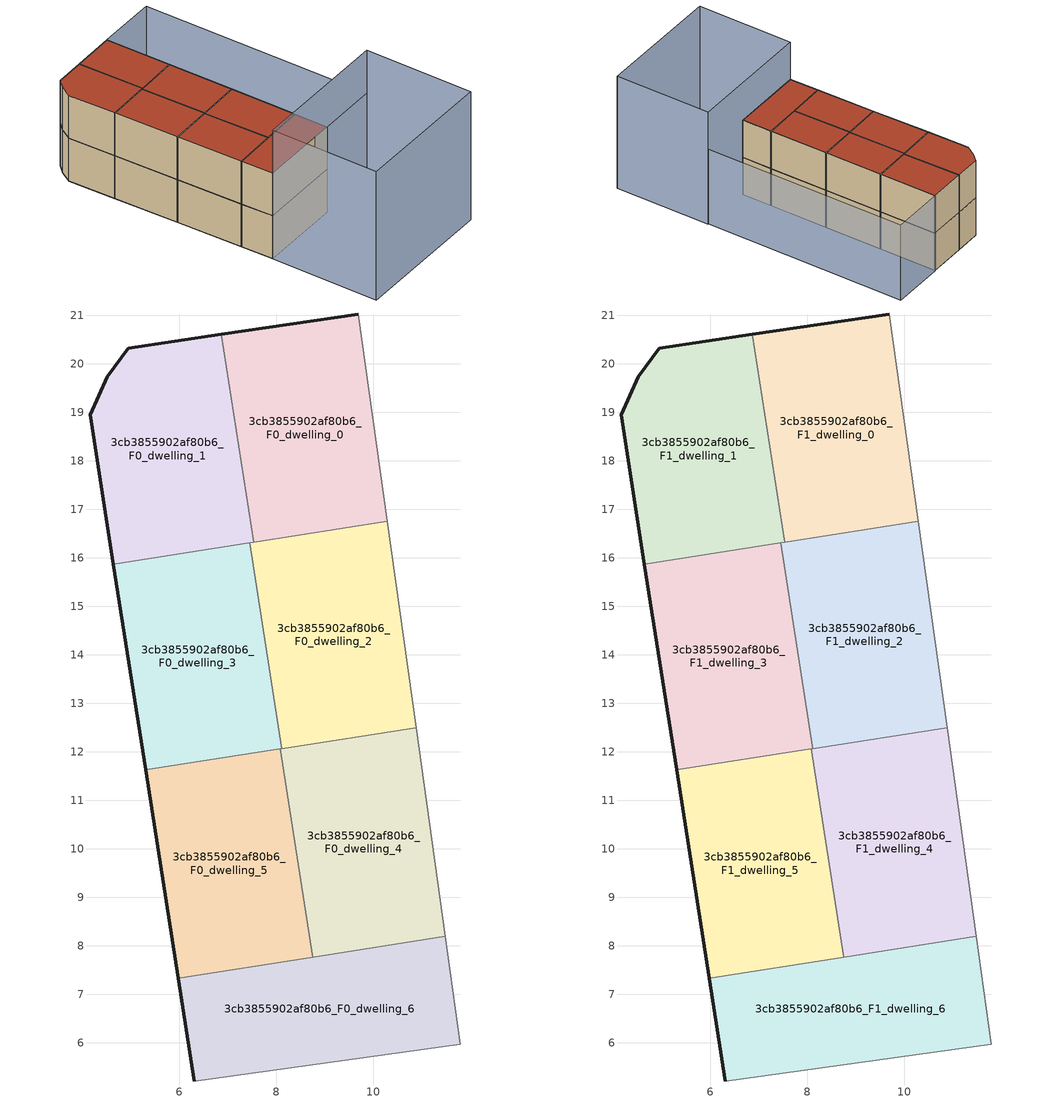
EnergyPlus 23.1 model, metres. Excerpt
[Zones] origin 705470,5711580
3cb3855902af80b6_F0_dwelling_0
 floor ground (EU_floor_Construction): 10.29,16.75 9.69,21.03 6.87,20.61 7.54,16.32 z0
 wall outside (EU_wall_Construction): 6.87,20.61 9.69,21.03 z0:3
 wall to 3cb3855902af80b6_F0_dwelling_1 (EU_wall_Construction): 7.54,16.32 6.87,20.61 z0:3
 wall adiabatic (EU_wall_Construction): 9.69,21.03 10.29,16.75 z0:3
 wall to 3cb3855902af80b6_F0_dwelling_2 (EU_wall_Construction): 10.29,16.75 7.54,16.32 z0:3
3cb3855902af80b6_F0_dwelling_1
 floor ground (EU_floor_Construction): 7.54,16.32 6.87,20.61 4.94,20.32 4.52,19.74 4.16,18.96 4.64,15.87 z0
 wall outside (EU_wall_Construction): 4.64,15.87 4.16,18.96 4.52,19.74 4.94,20.32 6.87,20.61 z0:3
 wall to 3cb3855902af80b6_F0_dwelling_3 (EU_wall_Construction): 7.45,16.31 4.64,15.87 z0:3
 wall to 3cb3855902af80b6_F0_dwelling_2 (EU_wall_Construction): 7.54,16.32 7.45,16.31 z0:3
3cb3855902af80b6_F0_dwelling_2
 floor ground (EU_floor_Construction): 10.89,12.5 10.29,16.75 7.45,16.31 8.11,12.07 z0
 wall to 3cb3855902af80b6_F0_dwelling_3 (EU_wall_Construction): 8.11,12.07 7.45,16.31 z0:3
 wall adiabatic (EU_wall_Construction): 10.29,16.75 10.89,12.5 z0:3
 wall to 3cb3855902af80b6_F0_dwelling_4 (EU_wall_Construction): 10.89,12.5 8.11,12.07 z0:3
3cb3855902af80b6_F0_dwelling_3
 floor ground (EU_floor_Construction): 8.11,12.07 7.45,16.31 4.64,15.87 5.31,11.63 z0
 wall outside (EU_wall_Construction): 5.31,11.63 4.64,15.87 z0:3
 wall to 3cb3855902af80b6_F0_dwelling_5 (EU_wall_Construction): 8.08,12.06 5.31,11.63 z0:3
 wall to 3cb3855902af80b6_F0_dwelling_4 (EU_wall_Construction): 8.11,12.07 8.08,12.06 z0:3
3cb3855902af80b6_F0_dwelling_4
 floor ground (EU_floor_Construction): 11.49,8.19 10.89,12.5 8.08,12.06 8.75,7.76 z0
 wall to 3cb3855902af80b6_F0_dwelling_5 (EU_wall_Construction): 8.75,7.76 8.08,12.06 z0:3
 wall adiabatic (EU_wall_Construction): 10.89,12.5 11.49,8.19 z0:3
 wall to 3cb3855902af80b6_F0_dwelling_6 (EU_wall_Construction): 11.49,8.19 8.75,7.76 z0:3
3cb3855902af80b6_F0_dwelling_5
 floor ground (EU_floor_Construction): 8.75,7.76 8.08,12.06 5.31,11.63 5.98,7.33 z0
 wall outside (EU_wall_Construction): 5.98,7.33 5.31,11.63 z0:3
 wall to 3cb3855902af80b6_F0_dwelling_6 (EU_wall_Construction): 8.75,7.76 5.98,7.33 z0:3
3cb3855902af80b6_F0_dwelling_6
 floor ground (EU_floor_Construction): 11.8,5.97 11.49,8.19 5.98,7.33 6.31,5.21 z0
 wall outside (EU_wall_Construction): 6.31,5.21 5.98,7.33 z0:3
 wall adiabatic (EU_wall_Construction): 11.49,8.19 11.8,5.97 6.31,5.21 z0:3
3cb3855902af80b6_F1_dwelling_0
 floor to 3cb3855902af80b6_F0_dwelling_0 (EU_floor_Construction): 10.29,16.75 9.69,21.03 6.87,20.61 7.54,16.32 z3
 wall outside (EU_wall_Construction): 6.87,20.61 9.69,21.03 z3:6
 wall to 3cb3855902af80b6_F1_dwelling_1 (EU_wall_Construction): 7.54,16.32 6.87,20.61 z3:6
 wall adiabatic (EU_wall_Construction): 9.69,21.03 10.29,16.75 z3:6
 wall to 3cb3855902af80b6_F1_dwelling_2 (EU_wall_Construction): 10.29,16.75 7.54,16.32 z3:6
 roof outside (EU_roof_Construction): 9.69,21.03 10.29,16.75 7.54,16.32 6.87,20.61 z6
3cb3855902af80b6_F1_dwelling_1
 floor to 3cb3855902af80b6_F0_dwelling_1 (EU_floor_Construction): 7.54,16.32 6.87,20.61 4.94,20.32 4.52,19.74 4.16,18.96 4.64,15.87 z3
 wall outside (EU_wall_Construction): 4.64,15.87 4.16,18.96 4.52,19.74 4.94,20.32 6.87,20.61 z3:6
 wall to 3cb3855902af80b6_F1_dwelling_3 (EU_wall_Construction): 7.45,16.31 4.64,15.87 z3:6
 wall to 3cb3855902af80b6_F1_dwelling_2 (EU_wall_Construction): 7.54,16.32 7.45,16.31 z3:6
 roof outside (EU_roof_Construction): 6.87,20.61 7.54,16.32 4.64,15.87 4.16,18.96 4.52,19.74 4.94,20.32 z6
3cb3855902af80b6_F1_dwelling_2
 floor to 3cb3855902af80b6_F0_dwelling_2 (EU_floor_Construction): 10.89,12.5 10.29,16.75 7.45,16.31 8.11,12.07 z3
 wall to 3cb3855902af80b6_F1_dwelling_3 (EU_wall_Construction): 8.11,12.07 7.45,16.31 z3:6
 wall adiabatic (EU_wall_Construction): 10.29,16.75 10.89,12.5 z3:6
 wall to 3cb3855902af80b6_F1_dwelling_4 (EU_wall_Construction): 10.89,12.5 8.11,12.07 z3:6
 roof outside (EU_roof_Construction): 10.29,16.75 10.89,12.5 8.11,12.07 7.45,16.31 z6
3cb3855902af80b6_F1_dwelling_3
 floor to 3cb3855902af80b6_F0_dwelling_3 (EU_floor_Construction): 8.11,12.07 7.45,16.31 4.64,15.87 5.31,11.63 z3
 wall outside (EU_wall_Construction): 5.31,11.63 4.64,15.87 z3:6
 wall to 3cb3855902af80b6_F1_dwelling_5 (EU_wall_Construction): 8.08,12.06 5.31,11.63 z3:6
 wall to 3cb3855902af80b6_F1_dwelling_4 (EU_wall_Construction): 8.11,12.07 8.08,12.06 z3:6
 roof outside (EU_roof_Construction): 7.45,16.31 8.11,12.07 5.31,11.63 4.64,15.87 z6
3cb3855902af80b6_F1_dwelling_4
 floor to 3cb3855902af80b6_F0_dwelling_4 (EU_floor_Construction): 11.49,8.19 10.89,12.5 8.08,12.06 8.75,7.76 z3
 wall to 3cb3855902af80b6_F1_dwelling_5 (EU_wall_Construction): 8.75,7.76 8.08,12.06 z3:6
 wall adiabatic (EU_wall_Construction): 10.89,12.5 11.49,8.19 z3:6
 wall to 3cb3855902af80b6_F1_dwelling_6 (EU_wall_Construction): 11.49,8.19 8.75,7.76 z3:6
 roof outside (EU_roof_Construction): 10.89,12.5 11.49,8.19 8.75,7.76 8.08,12.06 z6
3cb3855902af80b6_F1_dwelling_5
 floor to 3cb3855902af80b6_F0_dwelling_5 (EU_floor_Construction): 8.75,7.76 8.08,12.06 5.31,11.63 5.98,7.33 z3
 wall outside (EU_wall_Construction): 5.98,7.33 5.31,11.63 z3:6
 wall to 3cb3855902af80b6_F1_dwelling_6 (EU_wall_Construction): 8.75,7.76 5.98,7.33 z3:6
 roof outside (EU_roof_Construction): 8.08,12.06 8.75,7.76 5.98,7.33 5.31,11.63 z6
3cb3855902af80b6_F1_dwelling_6
 floor to 3cb3855902af80b6_F0_dwelling_6 (EU_floor_Construction): 11.8,5.97 11.49,8.19 5.98,7.33 6.31,5.21 z3
 wall outside (EU_wall_Construction): 6.31,5.21 5.98,7.33 z3:6
 wall adiabatic (EU_wall_Construction): 11.49,8.19 11.8,5.97 6.31,5.21 z3:6
 roof outside (EU_roof_Construction): 11.49,8.19 11.8,5.97 6.31,5.21 5.98,7.33 z6
shading: 7.29,-1.9 6.31,5.21 / 6.31,5.21 15.76,6.51 / 15.76,6.51 16.74,-0.6 / 16.74,-0.6 7.29,-1.9 z0:9; 13.63,21.59 15.75,6.51 / 15.75,6.51 11.8,5.95 / 11.8,5.95 9.68,21.03 / 9.68,21.03 13.63,21.59 z0:6
[Building]
EU S2 Campaign: North Axis=0; Terrain=City; Solar Distribution=FullExterior
[Site:Location]
London: Latitude=51.5; Longitude=-0.5; Time Zone=0; Elevation=25
[SizingPeriod:WeatherFileDays]
AnnualSizingPeriod: Begin Month=1; Begin Day of Month=1; End Month=12; End Day of Month=31; Day of Week for Start Day=Monday; Use Weather File Daylight Saving Period=No; Use Weather File Rain and Snow Indicators=No
[MATERIAL]
EU_InternalMass_Material: Roughness=MediumRough; Thickness=0.1; Conductivity=1; Density=1800; Specific Heat=900; Thermal Absorptance=0.9; Solar Absorptance=0.7; Visible Absorptance=0.7
[MATERIAL:NOMASS] Roughness=MediumRough; Thermal Absorptance=0.9; Solar Absorptance=0.7; Visible Absorptance=0.7
Name | Thermal Resistance
EU_wall_NoMass | 0.56902
EU_roof_NoMass | 2.50178
EU_floor_NoMass | 1.93
[CONSTRUCTION]
EU_wall_Construction: EU_wall_NoMass
EU_roof_Construction: EU_roof_NoMass
EU_floor_Construction: EU_floor_NoMass
EU_InternalMass_Construction: EU_InternalMass_Material
[ZONE] Type=1; Multiplier=1; Ceiling Height=autocalculate; Floor Area=autocalculate; Part of Total Floor Area=Yes
Name | Volume
3cb3855902af80b6_F0_dwelling_0; 3cb3855902af80b6_F1_dwelling_0; 3cb3855902af80b6_F0_dwelling_3; 3cb3855902af80b6_F1_dwelling_3 | 36.5911
3cb3855902af80b6_F0_dwelling_1; 3cb3855902af80b6_F1_dwelling_1 | 36.5903
3cb3855902af80b6_F0_dwelling_2; 3cb3855902af80b6_F1_dwelling_2 | 36.5845
3cb3855902af80b6_F0_dwelling_4; 3cb3855902af80b6_F1_dwelling_4 | 36.5925
3cb3855902af80b6_F0_dwelling_5; 3cb3855902af80b6_F1_dwelling_5 | 36.6035
3cb3855902af80b6_F0_dwelling_6; 3cb3855902af80b6_F1_dwelling_6 | 36.5859
[INTERNALMASS] Construction=EU_InternalMass_Construction
Name | Zone or ZoneList | Surface Area
3cb3855902af80b6_F0_dwelling_0_EU_InternalMass | 3cb3855902af80b6_F0_dwelling_0 | 12.1977
3cb3855902af80b6_F0_dwelling_1_EU_InternalMass | 3cb3855902af80b6_F0_dwelling_1 | 12.1962
3cb3855902af80b6_F0_dwelling_2_EU_InternalMass | 3cb3855902af80b6_F0_dwelling_2 | 12.1949
3cb3855902af80b6_F0_dwelling_3_EU_InternalMass | 3cb3855902af80b6_F0_dwelling_3 | 12.1956
3cb3855902af80b6_F0_dwelling_4_EU_InternalMass | 3cb3855902af80b6_F0_dwelling_4 | 12.1972
3cb3855902af80b6_F0_dwelling_5_EU_InternalMass | 3cb3855902af80b6_F0_dwelling_5 | 12.2013
3cb3855902af80b6_F0_dwelling_6_EU_InternalMass | 3cb3855902af80b6_F0_dwelling_6 | 12.1956
3cb3855902af80b6_F1_dwelling_0_EU_InternalMass | 3cb3855902af80b6_F1_dwelling_0 | 12.1977
3cb3855902af80b6_F1_dwelling_1_EU_InternalMass | 3cb3855902af80b6_F1_dwelling_1 | 12.1962
3cb3855902af80b6_F1_dwelling_2_EU_InternalMass | 3cb3855902af80b6_F1_dwelling_2 | 12.1949
3cb3855902af80b6_F1_dwelling_3_EU_InternalMass | 3cb3855902af80b6_F1_dwelling_3 | 12.1956
3cb3855902af80b6_F1_dwelling_4_EU_InternalMass | 3cb3855902af80b6_F1_dwelling_4 | 12.1972
3cb3855902af80b6_F1_dwelling_5_EU_InternalMass | 3cb3855902af80b6_F1_dwelling_5 | 12.2013
3cb3855902af80b6_F1_dwelling_6_EU_InternalMass | 3cb3855902af80b6_F1_dwelling_6 | 12.1956
[OTHEREQUIPMENT] Fuel Type=Electricity; Design Level Calculation Method=Watts/Area; Power per Zone Floor Area=1; Fraction Latent=0; Fraction Radiant=0; Fraction Lost=0; Carbon Dioxide Generation Rate=0; EndUse Subcategory=EU_Step8_InternalGains
Name | Zone or ZoneList or Space or SpaceList | Schedule
EU_Step8_InternalGain_3cb3855902af80b6_F0_dwelling_0_f000 | 3cb3855902af80b6_F0_dwelling_0 | EU_Step8_GainSchedule_3cb3855902af80b6_F0_dwelling_0_f000
EU_Step8_InternalGain_3cb3855902af80b6_F0_dwelling_1_f000 | 3cb3855902af80b6_F0_dwelling_1 | EU_Step8_GainSchedule_3cb3855902af80b6_F0_dwelling_1_f000
EU_Step8_InternalGain_3cb3855902af80b6_F0_dwelling_2_f000 | 3cb3855902af80b6_F0_dwelling_2 | EU_Step8_GainSchedule_3cb3855902af80b6_F0_dwelling_2_f000
EU_Step8_InternalGain_3cb3855902af80b6_F0_dwelling_3_f000 | 3cb3855902af80b6_F0_dwelling_3 | EU_Step8_GainSchedule_3cb3855902af80b6_F0_dwelling_3_f000
EU_Step8_InternalGain_3cb3855902af80b6_F0_dwelling_4_f000 | 3cb3855902af80b6_F0_dwelling_4 | EU_Step8_GainSchedule_3cb3855902af80b6_F0_dwelling_4_f000
EU_Step8_InternalGain_3cb3855902af80b6_F0_dwelling_5_f000 | 3cb3855902af80b6_F0_dwelling_5 | EU_Step8_GainSchedule_3cb3855902af80b6_F0_dwelling_5_f000
EU_Step8_InternalGain_3cb3855902af80b6_F0_dwelling_6_f000 | 3cb3855902af80b6_F0_dwelling_6 | EU_Step8_GainSchedule_3cb3855902af80b6_F0_dwelling_6_f000
EU_Step8_InternalGain_3cb3855902af80b6_F1_dwelling_0_f000 | 3cb3855902af80b6_F1_dwelling_0 | EU_Step8_GainSchedule_3cb3855902af80b6_F1_dwelling_0_f000
EU_Step8_InternalGain_3cb3855902af80b6_F1_dwelling_1_f000 | 3cb3855902af80b6_F1_dwelling_1 | EU_Step8_GainSchedule_3cb3855902af80b6_F1_dwelling_1_f000
EU_Step8_InternalGain_3cb3855902af80b6_F1_dwelling_2_f000 | 3cb3855902af80b6_F1_dwelling_2 | EU_Step8_GainSchedule_3cb3855902af80b6_F1_dwelling_2_f000
EU_Step8_InternalGain_3cb3855902af80b6_F1_dwelling_3_f000 | 3cb3855902af80b6_F1_dwelling_3 | EU_Step8_GainSchedule_3cb3855902af80b6_F1_dwelling_3_f000
EU_Step8_InternalGain_3cb3855902af80b6_F1_dwelling_4_f000 | 3cb3855902af80b6_F1_dwelling_4 | EU_Step8_GainSchedule_3cb3855902af80b6_F1_dwelling_4_f000
EU_Step8_InternalGain_3cb3855902af80b6_F1_dwelling_5_f000 | 3cb3855902af80b6_F1_dwelling_5 | EU_Step8_GainSchedule_3cb3855902af80b6_F1_dwelling_5_f000
EU_Step8_InternalGain_3cb3855902af80b6_F1_dwelling_6_f000 | 3cb3855902af80b6_F1_dwelling_6 | EU_Step8_GainSchedule_3cb3855902af80b6_F1_dwelling_6_f000
[ZONEVENTILATION:DESIGNFLOWRATE] Schedule=EU_AlwaysOn; Design Flow Rate Calculation Method=AirChanges/Hour; Air Changes per Hour=0.471031; Ventilation Type=Natural; Fan Pressure Rise=0; Fan Total Efficiency=1; Constant Term Coefficient=1; Temperature Term Coefficient=0; Velocity Term Coefficient=0; Velocity Squared Term Coefficient=0; Minimum Indoor Temperature=-100; Maximum Indoor Temperature=100; Delta Temperature=-100; Minimum Outdoor Temperature=-100; Maximum Outdoor Temperature=100; Maximum Wind Speed=40
Name | Zone or ZoneList or Space or SpaceList
EU_ConstantAir_3cb3855902af80b6_F0_dwelling_0 | 3cb3855902af80b6_F0_dwelling_0
EU_ConstantAir_3cb3855902af80b6_F0_dwelling_1 | 3cb3855902af80b6_F0_dwelling_1
EU_ConstantAir_3cb3855902af80b6_F0_dwelling_2 | 3cb3855902af80b6_F0_dwelling_2
EU_ConstantAir_3cb3855902af80b6_F0_dwelling_3 | 3cb3855902af80b6_F0_dwelling_3
EU_ConstantAir_3cb3855902af80b6_F0_dwelling_4 | 3cb3855902af80b6_F0_dwelling_4
EU_ConstantAir_3cb3855902af80b6_F0_dwelling_5 | 3cb3855902af80b6_F0_dwelling_5
EU_ConstantAir_3cb3855902af80b6_F0_dwelling_6 | 3cb3855902af80b6_F0_dwelling_6
EU_ConstantAir_3cb3855902af80b6_F1_dwelling_0 | 3cb3855902af80b6_F1_dwelling_0
EU_ConstantAir_3cb3855902af80b6_F1_dwelling_1 | 3cb3855902af80b6_F1_dwelling_1
EU_ConstantAir_3cb3855902af80b6_F1_dwelling_2 | 3cb3855902af80b6_F1_dwelling_2
EU_ConstantAir_3cb3855902af80b6_F1_dwelling_3 | 3cb3855902af80b6_F1_dwelling_3
EU_ConstantAir_3cb3855902af80b6_F1_dwelling_4 | 3cb3855902af80b6_F1_dwelling_4
EU_ConstantAir_3cb3855902af80b6_F1_dwelling_5 | 3cb3855902af80b6_F1_dwelling_5
EU_ConstantAir_3cb3855902af80b6_F1_dwelling_6 | 3cb3855902af80b6_F1_dwelling_6
[HVACTEMPLATE:THERMOSTAT] Constant Heating Setpoint=20; Constant Cooling Setpoint=50
EU_HeatOnly_3cb3855902af80b6_F0_dwelling_0; EU_HeatOnly_3cb3855902af80b6_F0_dwelling_1; EU_HeatOnly_3cb3855902af80b6_F0_dwelling_2; EU_HeatOnly_3cb3855902af80b6_F0_dwelling_3; EU_HeatOnly_3cb3855902af80b6_F0_dwelling_4; EU_HeatOnly_3cb3855902af80b6_F0_dwelling_5; EU_HeatOnly_3cb3855902af80b6_F0_dwelling_6; EU_HeatOnly_3cb3855902af80b6_F1_dwelling_0; EU_HeatOnly_3cb3855902af80b6_F1_dwelling_1; EU_HeatOnly_3cb3855902af80b6_F1_dwelling_2; EU_HeatOnly_3cb3855902af80b6_F1_dwelling_3; EU_HeatOnly_3cb3855902af80b6_F1_dwelling_4; EU_HeatOnly_3cb3855902af80b6_F1_dwelling_5; EU_HeatOnly_3cb3855902af80b6_F1_dwelling_6
[HVACTEMPLATE:ZONE:IDEALLOADSAIRSYSTEM] System Availability Schedule=EU_AlwaysOn; Maximum Heating Supply Air Temperature=50; Minimum Cooling Supply Air Temperature=13; Maximum Heating Supply Air Humidity Ratio=0.0156; Minimum Cooling Supply Air Humidity Ratio=0.0077; Heating Limit=NoLimit; Cooling Limit=NoLimit; Heating Availability Schedule=EU_AlwaysOn; Cooling Availability Schedule=EU_CoolingOff; Dehumidification Control Type=ConstantSensibleHeatRatio; Cooling Sensible Heat Ratio=0.7; Dehumidification Setpoint=60; Humidification Control Type=None; Humidification Setpoint=30; Outdoor Air Method=None; Outdoor Air Flow Rate per Person=0.00944; Outdoor Air Flow Rate per Zone Floor Area=0; Outdoor Air Flow Rate per Zone=0; Demand Controlled Ventilation Type=None; Outdoor Air Economizer Type=NoEconomizer; Heat Recovery Type=None; Sensible Heat Recovery Effectiveness=0.7; Latent Heat Recovery Effectiveness=0.65
Name | Template Thermostat
3cb3855902af80b6_F0_dwelling_0 | EU_HeatOnly_3cb3855902af80b6_F0_dwelling_0
3cb3855902af80b6_F0_dwelling_1 | EU_HeatOnly_3cb3855902af80b6_F0_dwelling_1
3cb3855902af80b6_F0_dwelling_2 | EU_HeatOnly_3cb3855902af80b6_F0_dwelling_2
3cb3855902af80b6_F0_dwelling_3 | EU_HeatOnly_3cb3855902af80b6_F0_dwelling_3
3cb3855902af80b6_F0_dwelling_4 | EU_HeatOnly_3cb3855902af80b6_F0_dwelling_4
3cb3855902af80b6_F0_dwelling_5 | EU_HeatOnly_3cb3855902af80b6_F0_dwelling_5
3cb3855902af80b6_F0_dwelling_6 | EU_HeatOnly_3cb3855902af80b6_F0_dwelling_6
3cb3855902af80b6_F1_dwelling_0 | EU_HeatOnly_3cb3855902af80b6_F1_dwelling_0
3cb3855902af80b6_F1_dwelling_1 | EU_HeatOnly_3cb3855902af80b6_F1_dwelling_1
3cb3855902af80b6_F1_dwelling_2 | EU_HeatOnly_3cb3855902af80b6_F1_dwelling_2
3cb3855902af80b6_F1_dwelling_3 | EU_HeatOnly_3cb3855902af80b6_F1_dwelling_3
3cb3855902af80b6_F1_dwelling_4 | EU_HeatOnly_3cb3855902af80b6_F1_dwelling_4
3cb3855902af80b6_F1_dwelling_5 | EU_HeatOnly_3cb3855902af80b6_F1_dwelling_5
3cb3855902af80b6_F1_dwelling_6 | EU_HeatOnly_3cb3855902af80b6_F1_dwelling_6
[SIZING:ZONE] Zone Cooling Design Supply Air Temperature Input Method=SupplyAirTemperature; Zone Cooling Design Supply Air Temperature=13; Zone Heating Design Supply Air Temperature Input Method=SupplyAirTemperature; Zone Heating Design Supply Air Temperature=50; Zone Cooling Design Supply Air Humidity Ratio=0.008; Zone Heating Design Supply Air Humidity Ratio=0.008; Cooling Design Air Flow Method=DesignDay; Cooling Design Air Flow Rate=0; Cooling Minimum Air Flow per Zone Floor Area=0.000762; Cooling Minimum Air Flow=0; Cooling Minimum Air Flow Fraction=0.2; Heating Design Air Flow Method=DesignDay; Heating Design Air Flow Rate=0; Heating Maximum Air Flow per Zone Floor Area=0.002032; Heating Maximum Air Flow=0.141576; Heating Maximum Air Flow Fraction=0.3; Account for Dedicated Outdoor Air System=No; Dedicated Outdoor Air System Control Strategy=NeutralSupplyAir; Dedicated Outdoor Air Low Setpoint Temperature for Design=autosize; Dedicated Outdoor Air High Setpoint Temperature for Design=autosize; Zone Load Sizing Method=Sensible Load Only No Latent Load; Zone Latent Cooling Design Supply Air Humidity Ratio Input Method=HumidityRatioDifference; Zone Cooling Design Supply Air Humidity Ratio Difference=0.005; Zone Latent Heating Design Supply Air Humidity Ratio Input Method=HumidityRatioDifference; Zone Humidification Design Supply Air Humidity Ratio Difference=0.005
3cb3855902af80b6_F0_dwelling_0; 3cb3855902af80b6_F0_dwelling_1; 3cb3855902af80b6_F0_dwelling_2; 3cb3855902af80b6_F0_dwelling_3; 3cb3855902af80b6_F0_dwelling_4; 3cb3855902af80b6_F0_dwelling_5; 3cb3855902af80b6_F0_dwelling_6; 3cb3855902af80b6_F1_dwelling_0; 3cb3855902af80b6_F1_dwelling_1; 3cb3855902af80b6_F1_dwelling_2; 3cb3855902af80b6_F1_dwelling_3; 3cb3855902af80b6_F1_dwelling_4; 3cb3855902af80b6_F1_dwelling_5; 3cb3855902af80b6_F1_dwelling_6
[SCHEDULE:CONSTANT]
Name | Hourly Value
EU_AlwaysOn | 1
EU_CoolingOff | 0
[SCHEDULE:FILE] Column Number=1; Rows to Skip at Top=0; Number of Hours of Data=8760; Column Separator=Comma; Interpolate to Timestep=No; Minutes per Item=60; Adjust Schedule for Daylight Savings=Yes
Name | File
EU_Step8_GainSchedule_3cb3855902af80b6_F0_dwelling_0_f000 | ../../schedules/3cb3855902af80b6/3cb3855902af80b6_F0_dwelling_0_f000_gain.csv
EU_Step8_GainSchedule_3cb3855902af80b6_F0_dwelling_1_f000 | ../../schedules/3cb3855902af80b6/3cb3855902af80b6_F0_dwelling_1_f000_gain.csv
EU_Step8_GainSchedule_3cb3855902af80b6_F0_dwelling_2_f000 | ../../schedules/3cb3855902af80b6/3cb3855902af80b6_F0_dwelling_2_f000_gain.csv
EU_Step8_GainSchedule_3cb3855902af80b6_F0_dwelling_3_f000 | ../../schedules/3cb3855902af80b6/3cb3855902af80b6_F0_dwelling_3_f000_gain.csv
EU_Step8_GainSchedule_3cb3855902af80b6_F0_dwelling_4_f000 | ../../schedules/3cb3855902af80b6/3cb3855902af80b6_F0_dwelling_4_f000_gain.csv
EU_Step8_GainSchedule_3cb3855902af80b6_F0_dwelling_5_f000 | ../../schedules/3cb3855902af80b6/3cb3855902af80b6_F0_dwelling_5_f000_gain.csv
EU_Step8_GainSchedule_3cb3855902af80b6_F0_dwelling_6_f000 | ../../schedules/3cb3855902af80b6/3cb3855902af80b6_F0_dwelling_6_f000_gain.csv
EU_Step8_GainSchedule_3cb3855902af80b6_F1_dwelling_0_f000 | ../../schedules/3cb3855902af80b6/3cb3855902af80b6_F1_dwelling_0_f000_gain.csv
EU_Step8_GainSchedule_3cb3855902af80b6_F1_dwelling_1_f000 | ../../schedules/3cb3855902af80b6/3cb3855902af80b6_F1_dwelling_1_f000_gain.csv
EU_Step8_GainSchedule_3cb3855902af80b6_F1_dwelling_2_f000 | ../../schedules/3cb3855902af80b6/3cb3855902af80b6_F1_dwelling_2_f000_gain.csv
EU_Step8_GainSchedule_3cb3855902af80b6_F1_dwelling_3_f000 | ../../schedules/3cb3855902af80b6/3cb3855902af80b6_F1_dwelling_3_f000_gain.csv
EU_Step8_GainSchedule_3cb3855902af80b6_F1_dwelling_4_f000 | ../../schedules/3cb3855902af80b6/3cb3855902af80b6_F1_dwelling_4_f000_gain.csv
EU_Step8_GainSchedule_3cb3855902af80b6_F1_dwelling_5_f000 | ../../schedules/3cb3855902af80b6/3cb3855902af80b6_F1_dwelling_5_f000_gain.csv
EU_Step8_GainSchedule_3cb3855902af80b6_F1_dwelling_6_f000 | ../../schedules/3cb3855902af80b6/3cb3855902af80b6_F1_dwelling_6_f000_gain.csv
